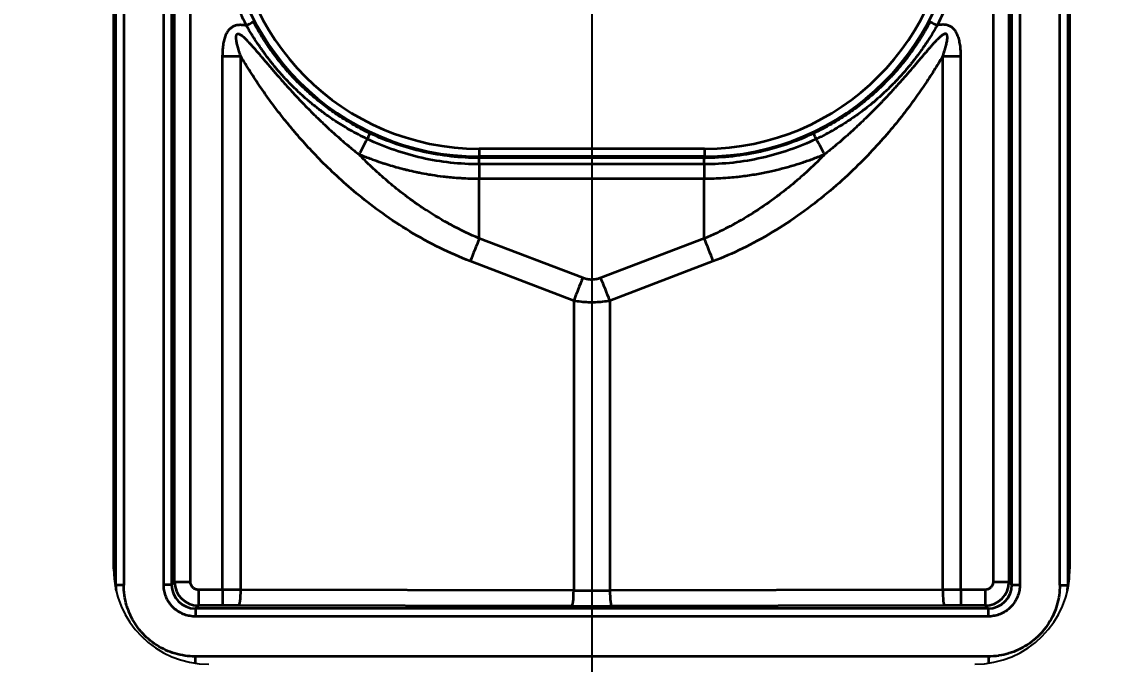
# Model space of a CAD drawing. Header units: millimetres. Extents: x 101 to 3000, y 150 to 4305.
# Drawn here: x 795.8 to 864.5, y 2707.5 to 2748 of the extents above; entities that cross this region are included whole.
import ezdxf

# ---------------------------------------------------------------- set-up
doc = ezdxf.new("R2010")
doc.units = ezdxf.units.MM
doc.header["$LTSCALE"] = 15
for name, color, linetype, lineweight in [('_Sichtbarkanten', 7, 'Continuous', 25), ('Bemaßung (ISO)', 7, 'Continuous', 25), ('Sichtbar schmal (ISO)', 7, 'Continuous', 35)]:
    doc.layers.add(name, color=color, linetype=linetype, lineweight=lineweight)
doc.styles.add('Notiztext (DIN)', font='verdana.ttf')
doc.dimstyles.new('Standard (DIN)', dxfattribs={"dimscale": 15, "dimtxt": 2.5, "dimasz": 2.5, "dimexe": 2, "dimexo": 4, "dimgap": 0.5, "dimtad": 1, "dimdec": 1, "dimrnd": 1e-08, "dimtxsty": 'Notiztext (DIN)', "dimcen": 0.09, "dimclrd": 256, "dimclre": 256, "dimclrt": 256, "dimadec": 0, "dimazin": 2, "dimtfac": 1, "dimtmove": 0, "dimatfit": 3, "dimfxl": 0, "dimtolj": 1, "dimtzin": 0, "dimlwd": -1, "dimlwe": -1, "dimarcsym": 0})

# ---------------------------------------------------------------- blocks, each defined once
blk = doc.blocks.new('*D75')
at = {"layer": 'Bemaßung (ISO)', "transparency": 16777216}
for p, q in [((831.784, 2997.805), (831.784, 2354.248)), ((771.634, 2600.505), (771.634, 2354.248)), ((734.134, 2384.248), (696.634, 2384.248)), ((771.634, 2384.248), (831.784, 2384.248)), ((869.284, 2384.248), (906.784, 2384.248))]:
    blk.add_line(p, q, dxfattribs=at)
for points in [[(734.134, 2390.498), (734.134, 2377.998), (771.634, 2384.248)], [(869.284, 2390.498), (869.284, 2377.998), (831.784, 2384.248)]]:
    blk.add_solid(points, dxfattribs=at)
at = {"layer": 'Defpoints', "color": 0, "transparency": 16777216}
for p in [(831.784, 3057.805), (771.634, 2660.505), (831.784, 2384.248)]:
    blk.add_point(p, dxfattribs=at)
at = {"layer": 'Bemaßung (ISO)', "transparency": 16777216, "insert": (772.343, 2430.784), "char_height": 37.5, "attachment_point": 1, "style": 'Notiztext (DIN)'}
blk.add_mtext('\\A1;60', dxfattribs=at)
blk = doc.blocks.new('*D78')
at = {"layer": 'Bemaßung (ISO)', "transparency": 16777216}
for p, q in [((746.792, 3510.496), (626.792, 3510.496)), ((656.792, 2748.013), (656.792, 3472.996)), ((746.792, 2710.513), (626.792, 2710.513))]:
    blk.add_line(p, q, dxfattribs=at)
for points in [[(650.542, 3472.996), (663.042, 3472.996), (656.792, 3510.496)], [(650.542, 2748.013), (663.042, 2748.013), (656.792, 2710.513)]]:
    blk.add_solid(points, dxfattribs=at)
at = {"layer": 'Defpoints', "color": 0, "transparency": 16777216}
for p in [(656.792, 3510.496), (806.792, 3510.496), (806.792, 2710.513)]:
    blk.add_point(p, dxfattribs=at)
at = {"layer": 'Bemaßung (ISO)', "transparency": 16777216, "insert": (610.08, 3070.209), "char_height": 37.5, "attachment_point": 1, "rotation": 90, "style": 'Notiztext (DIN)'}
blk.add_mtext('\\A1;800', dxfattribs=at)
blk = doc.blocks.new('*D80')
at = {"layer": 'Bemaßung (ISO)', "transparency": 16777216}
for p, q in [((804.792, 2652.513), (804.792, 2481.61)), ((858.775, 2652.513), (858.775, 2481.61)), ((767.292, 2511.61), (729.792, 2511.61)), ((804.792, 2511.61), (858.775, 2511.61)), ((896.275, 2511.61), (933.775, 2511.61))]:
    blk.add_line(p, q, dxfattribs=at)
for points in [[(767.292, 2517.86), (767.292, 2505.36), (804.792, 2511.61)], [(896.275, 2517.86), (896.275, 2505.36), (858.775, 2511.61)]]:
    blk.add_solid(points, dxfattribs=at)
at = {"layer": 'Defpoints', "color": 0, "transparency": 16777216}
for p in [(804.792, 2712.513), (858.775, 2712.513), (858.775, 2511.61)]:
    blk.add_point(p, dxfattribs=at)
at = {"layer": 'Bemaßung (ISO)', "transparency": 16777216, "insert": (802.595, 2557.391), "char_height": 37.5, "attachment_point": 1, "style": 'Notiztext (DIN)'}
blk.add_mtext('\\A1;54', dxfattribs=at)

msp = doc.modelspace()

# ---------------------------------------------------------------- linework, layer by layer
at = {"layer": '_Sichtbarkanten'}
for p, q in [((801.634, 2713.505), (801.634, 3507.505)), ((861.934, 3507.505), (861.934, 2713.505))]:
    msp.add_line(p, q, dxfattribs=at)
for centre, start, end in [((807.634, 2713.505), 180, 270), ((855.934, 2713.505), 270, 0)]:
    msp.add_arc(centre, 6, start, end, dxfattribs=at)
at = {"layer": 'Sichtbar schmal (ISO)'}
for p, q in [((801.775, 2712.495), (801.775, 3508.514)), ((802.275, 3508.514), (802.275, 2712.495)), ((804.792, 2712.513), (804.792, 3508.496)), ((805.292, 3508.496), (805.292, 2712.513)), ((858.275, 2712.513), (858.275, 3508.496)), ((858.775, 3508.496), (858.775, 2712.513)), ((861.292, 2712.495), (861.292, 3508.514)), ((861.792, 3508.514), (861.792, 2712.495)), ((805.48, 2712.701), (805.507, 3012.888)), ((806.48, 2712.696), (806.507, 3012.883)), ((857.06, 3012.883), (857.088, 2712.696)), ((858.06, 3012.888), (858.087, 2712.701)), ((808.511, 2712.196), (808.511, 2745.826)), ((809.652, 2712.195), (809.652, 2745.826)), ((853.915, 2712.195), (853.915, 2745.826)), ((855.057, 2712.196), (855.057, 2745.826)), ((838.884, 2739.996), (824.684, 2739.996)), ((824.684, 2739.996), (824.684, 2739.496)), ((838.884, 2739.996), (838.884, 2739.496)), ((824.684, 2739.496), (824.684, 2739.412)), ((838.884, 2739.496), (824.684, 2739.496)), ((838.884, 2739.412), (824.684, 2739.412)), ((838.884, 2739.496), (838.884, 2739.412)), ((838.874, 2739.013), (824.693, 2739.013)), ((824.693, 2739.013), (824.693, 2738.092)), ((838.874, 2739.013), (838.874, 2738.092)), ((838.874, 2738.092), (824.693, 2738.092)), ((824.693, 2734.339), (824.693, 2738.092)), ((838.874, 2734.339), (838.874, 2738.092)), ((831.213, 2731.847), (824.693, 2734.339)), ((838.874, 2734.339), (832.354, 2731.847)), ((830.643, 2730.411), (824.123, 2732.903)), ((839.445, 2732.903), (832.925, 2730.411)), ((830.643, 2730.411), (830.643, 2712.153)), ((832.925, 2730.411), (832.925, 2712.153)), ((801.728, 2712.448), (801.775, 2712.495)), ((802.275, 2712.495), (801.775, 2712.495)), ((805.292, 2712.513), (804.792, 2712.513)), ((805.48, 2712.701), (805.292, 2712.513)), ((858.275, 2712.513), (858.087, 2712.701)), ((858.275, 2712.513), (858.775, 2712.513)), ((861.292, 2712.495), (861.792, 2712.495)), ((861.792, 2712.495), (861.84, 2712.448)), ((808.511, 2712.196), (806.98, 2712.196)), ((806.98, 2712.196), (806.98, 2711.201)), ((808.511, 2712.196), (808.511, 2711.201)), ((830.643, 2712.153), (809.652, 2712.195)), ((853.915, 2712.195), (832.925, 2712.153)), ((856.588, 2712.196), (855.057, 2712.196)), ((855.057, 2712.196), (855.057, 2711.201)), ((856.588, 2712.196), (856.588, 2711.201)), ((806.98, 2711.201), (806.792, 2711.013)), ((808.511, 2711.201), (806.98, 2711.201)), ((830.528, 2711.158), (809.538, 2711.2)), ((854.029, 2711.2), (833.039, 2711.158)), ((856.588, 2711.201), (855.057, 2711.201)), ((856.775, 2711.013), (856.588, 2711.201)), ((856.775, 2711.013), (806.792, 2711.013)), ((806.792, 2711.013), (806.792, 2710.513)), ((856.775, 2710.513), (806.792, 2710.513)), ((856.775, 2711.013), (856.775, 2710.513)), ((856.793, 2707.996), (806.774, 2707.996)), ((806.774, 2707.996), (806.774, 2707.567)), ((856.793, 2707.996), (856.793, 2707.567))]:
    msp.add_line(p, q, dxfattribs=at)
for centre, radius, start, end in [((824.684, 2755.505), 16.009, 90, 270), ((824.684, 2755.505), 15.509, 90, 270), ((838.884, 2755.505), 16.009, 270, 90), ((838.884, 2755.505), 15.509, 270, 90)]:
    msp.add_arc(centre, radius, start, end, dxfattribs=at)
for centre, major_axis, ratio, start_param, end_param in [((810.015, 2747.759), (0.442, 0.233), 0.004634, 0.017453, 1.568358), ((853.552, 2747.759), (-0.442, 0.233), 0.004631, 4.714833, 6.265732), ((808.511, 2745.878), (-10, 0), 0.005236, 1.570796, 1.685164), ((855.057, 2745.878), (-10, 0), 0.005236, 1.45643, 1.570796), ((817.584, 2740.507), (0.214, 0.452), 0.008952, 4.930063, 6.265731), ((845.983, 2740.507), (-0.214, 0.452), 0.008952, 0.017454, 1.353122), ((818.637, 2742.518), (4.738, 8.806), 0.002481, 4.379443, 4.494548), ((844.93, 2742.518), (4.738, -8.806), 0.002481, 4.93023, 5.045334), ((824.689, 2738.912), (-0.005, 0.5), 0.011389, 4.914052, 6.265594), ((824.693, 2732.877), (1.785, 4.67), 0.108522, 1.294198, 1.606695), ((838.874, 2732.877), (-1.785, 4.67), 0.108522, 4.67649, 4.988987), ((831.213, 2730.385), (1.785, 4.67), 0.108522, 1.294198, 1.606695), ((832.354, 2730.385), (-1.785, 4.67), 0.108522, 4.67649, 4.988987), ((806.776, 2712.497), (-3.537, -3.536), 0.999752, 5.498011, 5.56521), ((806.793, 2712.514), (-1.068, -1.054), 0.999497, 5.504308, 7.074794), ((806.48, 2712.701), (-1, 0), 0.005236, 0.017454, 1.570797), ((806.98, 2712.701), (-0.971, 1.143), 0.999883, 0.866451, 2.437004), ((856.588, 2712.701), (-0.971, -1.143), 0.999883, 0.704588, 2.275142), ((856.775, 2712.514), (-1.061, 1.061), 0.999492, 2.356403, 3.926894), ((857.088, 2712.701), (1, 0), 0.005236, 4.712389, 6.265732), ((856.792, 2712.497), (-3.537, 3.536), 0.999752, 3.859546, 3.926745), ((808.511, 2712.044), (-9.998, 0), 0.015185, 4.597998, 4.712389), ((809.538, 2712.2), (-0.002, -1), 0.11413, 0.017568, 1.565823), ((830.528, 2712.158), (-0.002, -1), 0.11413, 0.017568, 1.565823), ((831.784, 2712.348), (-9.997, 0), 0.01972, 1.456394, 1.685199), ((833.039, 2712.158), (0.002, -1), 0.11413, 4.717362, 6.265617), ((855.057, 2712.044), (-9.998, 0), 0.015186, 4.712389, 4.82678), ((854.029, 2712.2), (0.002, -1), 0.11413, 4.717362, 6.265617), ((808.511, 2711.044), (-8.998, 0), 0.017452, 4.597994, 4.712388), ((831.784, 2711.349), (-10.997, 0), 0.017452, 1.4564, 1.685193), ((855.057, 2711.044), (-8.998, 0), 0.017452, 4.71239, 4.826784)]:
    msp.add_ellipse(centre, major_axis=major_axis, ratio=ratio, start_param=start_param, end_param=end_param, dxfattribs=at)
for points in [[(810.015, 2747.762), (809.736, 2748.291), (809.237, 2749.373), (808.666, 2751.074), (808.282, 2752.824), (808.089, 2754.606), (808.088, 2756.399), (808.281, 2758.181), (808.664, 2759.931), (809.235, 2761.632), (809.733, 2762.715), (810.012, 2763.244)], [(808.511, 2745.826), (808.511, 2745.901), (808.514, 2746.048), (808.525, 2746.251), (808.543, 2746.441), (808.569, 2746.619), (808.601, 2746.783), (808.64, 2746.936), (808.686, 2747.078), (808.739, 2747.208), (808.8, 2747.326), (808.867, 2747.431), (808.94, 2747.522), (809.018, 2747.599), (809.101, 2747.663), (809.19, 2747.717), (809.291, 2747.761), (809.408, 2747.794), (809.54, 2747.812), (809.687, 2747.814), (809.846, 2747.798), (809.958, 2747.776), (810.015, 2747.762)], [(853.915, 2745.826), (853.734, 2745.52), (853.356, 2744.903), (852.755, 2743.984), (852.081, 2743.024), (851.308, 2742.002), (850.411, 2740.908), (849.358, 2739.734), (848.111, 2738.482), (846.654, 2737.183), (844.997, 2735.898), (843.173, 2734.695), (841.268, 2733.662), (840.049, 2733.134), (839.445, 2732.903)], [(806.98, 2712.196), (806.947, 2712.196), (806.882, 2712.202), (806.787, 2712.231), (806.7, 2712.277), (806.624, 2712.34), (806.561, 2712.416), (806.515, 2712.503), (806.486, 2712.598), (806.48, 2712.663), (806.48, 2712.696)], [(857.088, 2712.696), (857.088, 2712.663), (857.081, 2712.598), (857.053, 2712.503), (857.006, 2712.416), (856.944, 2712.34), (856.867, 2712.277), (856.78, 2712.231), (856.686, 2712.202), (856.621, 2712.196), (856.588, 2712.196)]]:
    msp.add_open_spline(points, degree=3, dxfattribs=at)
for points, knots in [([(853.555, 2763.244), (853.835, 2762.715), (854.333, 2761.632), (854.903, 2759.931), (855.287, 2758.181), (855.479, 2756.399), (855.479, 2754.606), (855.285, 2752.824), (854.901, 2751.074), (854.33, 2749.373), (853.832, 2748.291), (853.552, 2747.762)], [0, 0, 0, 0, 0.1111111, 0.2222222, 0.3333333, 0.4444444, 0.5555556, 0.6666667, 0.7777778, 0.8888889, 1, 1, 1, 1]), ([(817.635, 2740.603), (817.249, 2740.786), (816.89, 2740.976), (816.556, 2741.165), (816.529, 2741.18), (816.502, 2741.195), (816.476, 2741.211), (816.172, 2741.385), (815.891, 2741.559), (815.626, 2741.733), (815.58, 2741.763), (815.535, 2741.793), (815.49, 2741.823), (815.254, 2741.981), (815.031, 2742.138), (814.822, 2742.294), (814.763, 2742.338), (814.705, 2742.381), (814.647, 2742.425), (814.463, 2742.565), (814.289, 2742.704), (814.123, 2742.84), (814.056, 2742.896), (813.99, 2742.951), (813.925, 2743.007), (813.782, 2743.128), (813.645, 2743.248), (813.515, 2743.366), (813.443, 2743.432), (813.372, 2743.498), (813.303, 2743.563), (813.192, 2743.666), (813.086, 2743.769), (812.984, 2743.869), (812.909, 2743.944), (812.836, 2744.017), (812.765, 2744.09), (812.68, 2744.177), (812.598, 2744.263), (812.519, 2744.347), (812.443, 2744.428), (812.369, 2744.508), (812.298, 2744.587), (812.234, 2744.659), (812.171, 2744.729), (812.11, 2744.799), (812.035, 2744.885), (811.962, 2744.97), (811.892, 2745.054), (811.844, 2745.111), (811.797, 2745.168), (811.751, 2745.224), (811.676, 2745.315), (811.605, 2745.404), (811.537, 2745.491), (811.501, 2745.535), (811.467, 2745.58), (811.433, 2745.624), (811.36, 2745.718), (811.291, 2745.809), (811.225, 2745.898), (811.2, 2745.932), (811.176, 2745.966), (811.151, 2745.999), (811.081, 2746.094), (811.015, 2746.187), (810.951, 2746.278), (810.935, 2746.302), (810.918, 2746.325), (810.902, 2746.348), (810.835, 2746.445), (810.771, 2746.539), (810.711, 2746.63), (810.701, 2746.645), (810.691, 2746.659), (810.681, 2746.674), (810.617, 2746.771), (810.556, 2746.864), (810.499, 2746.954), (810.495, 2746.96), (810.491, 2746.966), (810.487, 2746.973), (810.426, 2747.069), (810.368, 2747.162), (810.314, 2747.251), (810.257, 2747.344), (810.204, 2747.433), (810.154, 2747.518), (810.105, 2747.604), (810.058, 2747.685), (810.015, 2747.762)], [0, 0, 0, 0, 0.057856, 0.057856, 0.057856, 0.0625, 0.0625, 0.0625, 0.1157192, 0.1157192, 0.1157192, 0.125, 0.125, 0.125, 0.1737313, 0.1737313, 0.1737313, 0.1875, 0.1875, 0.1875, 0.2318592, 0.2318592, 0.2318592, 0.25, 0.25, 0.25, 0.2900943, 0.2900943, 0.2900943, 0.3125, 0.3125, 0.3125, 0.3484216, 0.3484216, 0.3484216, 0.375, 0.375, 0.375, 0.4068351, 0.4068351, 0.4068351, 0.4375, 0.4375, 0.4375, 0.4653206, 0.4653206, 0.4653206, 0.5, 0.5, 0.5, 0.5238699, 0.5238699, 0.5238699, 0.5625, 0.5625, 0.5625, 0.5824741, 0.5824741, 0.5824741, 0.625, 0.625, 0.625, 0.6410912, 0.6410912, 0.6410912, 0.6875, 0.6875, 0.6875, 0.6996435, 0.6996435, 0.6996435, 0.75, 0.75, 0.75, 0.758167, 0.758167, 0.758167, 0.8125, 0.8125, 0.8125, 0.816255, 0.816255, 0.816255, 0.875, 0.875, 0.875, 0.9372516, 0.9372516, 0.9372516, 0.9999999, 0.9999999, 0.9999999, 0.9999999]), ([(817.798, 2740.959), (817.393, 2741.151), (817.017, 2741.35), (816.67, 2741.549), (816.324, 2741.748), (816.006, 2741.947), (815.712, 2742.145), (815.418, 2742.342), (815.147, 2742.539), (814.895, 2742.732), (814.643, 2742.925), (814.411, 2743.115), (814.195, 2743.3), (813.979, 2743.486), (813.78, 2743.668), (813.594, 2743.845), (813.408, 2744.022), (813.236, 2744.194), (813.075, 2744.361), (812.915, 2744.529), (812.766, 2744.691), (812.627, 2744.849), (812.488, 2745.007), (812.358, 2745.16), (812.237, 2745.308), (812.116, 2745.456), (812.003, 2745.599), (811.898, 2745.737), (811.792, 2745.876), (811.694, 2746.01), (811.601, 2746.139), (811.509, 2746.268), (811.422, 2746.393), (811.341, 2746.514), (811.26, 2746.634), (811.185, 2746.75), (811.114, 2746.862), (811.043, 2746.974), (810.976, 2747.081), (810.914, 2747.184), (810.852, 2747.287), (810.794, 2747.385), (810.74, 2747.479), (810.686, 2747.573), (810.636, 2747.663), (810.589, 2747.748), (810.542, 2747.834), (810.498, 2747.915), (810.457, 2747.992)], [0, 0, 0, 0, 0.0625, 0.0625, 0.0625, 0.125, 0.125, 0.125, 0.1875, 0.1875, 0.1875, 0.25, 0.25, 0.25, 0.3125, 0.3125, 0.3125, 0.375, 0.375, 0.375, 0.4375, 0.4375, 0.4375, 0.5, 0.5, 0.5, 0.5625, 0.5625, 0.5625, 0.625, 0.625, 0.625, 0.6875, 0.6875, 0.6875, 0.75, 0.75, 0.75, 0.8125, 0.8125, 0.8125, 0.875, 0.875, 0.875, 0.9375, 0.9375, 0.9375, 0.9999999, 0.9999999, 0.9999999, 0.9999999]), ([(853.11, 2747.992), (853.07, 2747.916), (853.026, 2747.835), (852.979, 2747.75), (852.932, 2747.664), (852.882, 2747.574), (852.827, 2747.48), (852.773, 2747.385), (852.715, 2747.286), (852.652, 2747.182), (852.59, 2747.078), (852.523, 2746.97), (852.451, 2746.858), (852.38, 2746.745), (852.303, 2746.628), (852.222, 2746.507), (852.14, 2746.386), (852.053, 2746.26), (851.96, 2746.13), (851.867, 2746), (851.767, 2745.865), (851.661, 2745.726), (851.555, 2745.587), (851.441, 2745.443), (851.319, 2745.294), (851.198, 2745.146), (851.068, 2744.993), (850.928, 2744.835), (850.788, 2744.677), (850.639, 2744.514), (850.478, 2744.347), (850.317, 2744.179), (850.145, 2744.007), (849.958, 2743.83), (849.772, 2743.653), (849.573, 2743.472), (849.357, 2743.287), (849.141, 2743.102), (848.909, 2742.913), (848.658, 2742.721), (848.407, 2742.528), (848.136, 2742.333), (847.843, 2742.137), (847.55, 2741.94), (847.234, 2741.742), (846.889, 2741.544), (846.545, 2741.347), (846.171, 2741.15), (845.769, 2740.959)], [0.0000001, 0.0000001, 0.0000001, 0.0000001, 0.0625, 0.0625, 0.0625, 0.125, 0.125, 0.125, 0.1875, 0.1875, 0.1875, 0.25, 0.25, 0.25, 0.3125, 0.3125, 0.3125, 0.375, 0.375, 0.375, 0.4375, 0.4375, 0.4375, 0.5, 0.5, 0.5, 0.5625, 0.5625, 0.5625, 0.625, 0.625, 0.625, 0.6875, 0.6875, 0.6875, 0.75, 0.75, 0.75, 0.8125, 0.8125, 0.8125, 0.875, 0.875, 0.875, 0.9375, 0.9375, 0.9375, 1, 1, 1, 1]), ([(853.552, 2747.762), (853.51, 2747.686), (853.464, 2747.606), (853.414, 2747.521), (853.412, 2747.517), (853.41, 2747.513), (853.407, 2747.509), (853.36, 2747.427), (853.308, 2747.341), (853.253, 2747.251), (853.247, 2747.241), (853.241, 2747.231), (853.235, 2747.221), (853.183, 2747.135), (853.127, 2747.046), (853.067, 2746.952), (853.056, 2746.934), (853.044, 2746.916), (853.032, 2746.898), (852.976, 2746.81), (852.917, 2746.72), (852.854, 2746.626), (852.836, 2746.598), (852.817, 2746.57), (852.798, 2746.543), (852.739, 2746.455), (852.677, 2746.364), (852.611, 2746.271), (852.585, 2746.233), (852.558, 2746.195), (852.53, 2746.156), (852.468, 2746.069), (852.403, 2745.98), (852.335, 2745.889), (852.299, 2745.839), (852.261, 2745.789), (852.222, 2745.739), (852.158, 2745.654), (852.091, 2745.567), (852.022, 2745.479), (851.972, 2745.416), (851.922, 2745.353), (851.87, 2745.289), (851.804, 2745.207), (851.735, 2745.125), (851.664, 2745.04), (851.599, 2744.963), (851.532, 2744.885), (851.463, 2744.805), (851.396, 2744.729), (851.327, 2744.651), (851.256, 2744.572), (851.172, 2744.479), (851.084, 2744.384), (850.993, 2744.288), (850.926, 2744.218), (850.858, 2744.147), (850.788, 2744.075), (850.679, 2743.964), (850.565, 2743.85), (850.446, 2743.735), (850.382, 2743.673), (850.316, 2743.611), (850.249, 2743.548), (850.11, 2743.417), (849.963, 2743.284), (849.808, 2743.149), (849.749, 2743.097), (849.688, 2743.045), (849.627, 2742.993), (849.448, 2742.842), (849.26, 2742.688), (849.059, 2742.531), (849.008, 2742.492), (848.957, 2742.453), (848.905, 2742.413), (848.678, 2742.241), (848.436, 2742.066), (848.177, 2741.89), (848.14, 2741.865), (848.103, 2741.84), (848.065, 2741.815), (847.78, 2741.624), (847.474, 2741.432), (847.143, 2741.24), (847.123, 2741.229), (847.104, 2741.218), (847.084, 2741.206), (846.73, 2741.003), (846.346, 2740.8), (845.933, 2740.603)], [0, 0, 0, 0, 0.0625, 0.0625, 0.0625, 0.0654165, 0.0654165, 0.0654165, 0.125, 0.125, 0.125, 0.1314929, 0.1314929, 0.1314929, 0.1875, 0.1875, 0.1875, 0.1982752, 0.1982752, 0.1982752, 0.25, 0.25, 0.25, 0.2650897, 0.2650897, 0.2650897, 0.3125, 0.3125, 0.3125, 0.3317574, 0.3317574, 0.3317574, 0.375, 0.375, 0.375, 0.3984009, 0.3984009, 0.3984009, 0.4375, 0.4375, 0.4375, 0.4650881, 0.4650881, 0.4650881, 0.5, 0.5, 0.5, 0.5318572, 0.5318572, 0.5318572, 0.5625, 0.5625, 0.5625, 0.5987144, 0.5987144, 0.5987144, 0.625, 0.625, 0.625, 0.6656738, 0.6656738, 0.6656738, 0.6875, 0.6875, 0.6875, 0.7327477, 0.7327477, 0.7327477, 0.75, 0.75, 0.75, 0.7999678, 0.7999678, 0.7999678, 0.8125, 0.8125, 0.8125, 0.8671806, 0.8671806, 0.8671806, 0.875, 0.875, 0.875, 0.9340318, 0.9340318, 0.9340318, 0.9375, 0.9375, 0.9375, 0.9999996, 0.9999996, 0.9999996, 0.9999996]), ([(855.057, 2745.826), (855.057, 2745.903), (855.055, 2745.978), (855.053, 2746.05), (855.05, 2746.122), (855.046, 2746.191), (855.041, 2746.258), (855.036, 2746.324), (855.029, 2746.388), (855.022, 2746.45), (855.014, 2746.512), (855.005, 2746.572), (854.995, 2746.63), (854.985, 2746.688), (854.974, 2746.743), (854.962, 2746.797), (854.95, 2746.85), (854.936, 2746.901), (854.922, 2746.951), (854.907, 2747), (854.891, 2747.047), (854.874, 2747.093), (854.857, 2747.138), (854.839, 2747.182), (854.819, 2747.223), (854.799, 2747.265), (854.778, 2747.304), (854.756, 2747.341), (854.734, 2747.379), (854.711, 2747.414), (854.687, 2747.446), (854.662, 2747.479), (854.637, 2747.509), (854.611, 2747.536), (854.585, 2747.564), (854.559, 2747.589), (854.531, 2747.612), (854.504, 2747.635), (854.476, 2747.655), (854.447, 2747.674), (854.418, 2747.693), (854.388, 2747.71), (854.355, 2747.725), (854.323, 2747.741), (854.289, 2747.754), (854.251, 2747.766), (854.214, 2747.778), (854.175, 2747.788), (854.133, 2747.796), (854.091, 2747.803), (854.047, 2747.808), (854.002, 2747.811), (853.956, 2747.813), (853.909, 2747.813), (853.86, 2747.81), (853.812, 2747.807), (853.762, 2747.802), (853.71, 2747.793), (853.659, 2747.785), (853.606, 2747.775), (853.552, 2747.762)], [0, 0, 0, 0, 0.05, 0.05, 0.05, 0.1, 0.1, 0.1, 0.15, 0.15, 0.15, 0.2, 0.2, 0.2, 0.25, 0.25, 0.25, 0.3, 0.3, 0.3, 0.35, 0.35, 0.35, 0.4, 0.4, 0.4, 0.45, 0.45, 0.45, 0.5, 0.5, 0.5, 0.55, 0.55, 0.55, 0.6, 0.6, 0.6, 0.65, 0.65, 0.65, 0.7, 0.7, 0.7, 0.75, 0.75, 0.75, 0.8, 0.8, 0.8, 0.85, 0.85, 0.85, 0.9, 0.9, 0.9, 0.95, 0.95, 0.95, 1, 1, 1, 1]), ([(809.652, 2745.826), (809.629, 2745.891), (809.608, 2745.954), (809.588, 2746.014), (809.568, 2746.073), (809.55, 2746.131), (809.533, 2746.186), (809.516, 2746.241), (809.5, 2746.294), (809.486, 2746.345), (809.485, 2746.348), (809.484, 2746.352), (809.483, 2746.355), (809.47, 2746.402), (809.457, 2746.447), (809.446, 2746.491), (809.435, 2746.537), (809.424, 2746.582), (809.415, 2746.624), (809.406, 2746.666), (809.398, 2746.706), (809.391, 2746.744), (809.384, 2746.782), (809.378, 2746.818), (809.374, 2746.852), (809.369, 2746.886), (809.366, 2746.918), (809.364, 2746.948), (809.363, 2746.978), (809.362, 2747.005), (809.363, 2747.031), (809.363, 2747.056), (809.365, 2747.079), (809.368, 2747.099), (809.371, 2747.119), (809.376, 2747.137), (809.381, 2747.153), (809.387, 2747.168), (809.393, 2747.181), (809.401, 2747.193), (809.408, 2747.204), (809.417, 2747.213), (809.427, 2747.219), (809.437, 2747.226), (809.449, 2747.231), (809.462, 2747.234), (809.475, 2747.236), (809.49, 2747.236), (809.507, 2747.234), (809.525, 2747.231), (809.544, 2747.225), (809.565, 2747.216), (809.587, 2747.207), (809.611, 2747.195), (809.637, 2747.179), (809.663, 2747.163), (809.691, 2747.143), (809.721, 2747.12), (809.751, 2747.097), (809.783, 2747.071), (809.816, 2747.041), (809.85, 2747.012), (809.885, 2746.98), (809.922, 2746.945), (809.958, 2746.909), (809.996, 2746.872), (810.035, 2746.832), (810.068, 2746.799), (810.101, 2746.764), (810.135, 2746.728), (810.142, 2746.72), (810.15, 2746.712), (810.158, 2746.703), (810.2, 2746.658), (810.244, 2746.61), (810.29, 2746.559), (810.336, 2746.508), (810.384, 2746.455), (810.434, 2746.398), (810.484, 2746.342), (810.536, 2746.282), (810.591, 2746.219), (810.645, 2746.156), (810.702, 2746.09), (810.762, 2746.02), (810.822, 2745.95), (810.884, 2745.877), (810.95, 2745.8), (810.958, 2745.791), (810.966, 2745.782), (810.973, 2745.773), (811.032, 2745.704), (811.093, 2745.633), (811.157, 2745.558), (811.229, 2745.473), (811.304, 2745.384), (811.384, 2745.291), (811.464, 2745.198), (811.548, 2745.1), (811.636, 2744.997), (811.685, 2744.94), (811.736, 2744.882), (811.788, 2744.821), (811.829, 2744.774), (811.871, 2744.725), (811.915, 2744.675), (812.013, 2744.562), (812.116, 2744.445), (812.224, 2744.322), (812.332, 2744.2), (812.446, 2744.072), (812.565, 2743.94), (812.578, 2743.926), (812.591, 2743.911), (812.604, 2743.896), (812.712, 2743.778), (812.823, 2743.655), (812.94, 2743.528), (813.072, 2743.385), (813.21, 2743.237), (813.356, 2743.083), (813.384, 2743.054), (813.412, 2743.025), (813.44, 2742.995), (813.561, 2742.868), (813.688, 2742.737), (813.821, 2742.601), (813.982, 2742.436), (814.153, 2742.265), (814.335, 2742.086), (814.337, 2742.084), (814.34, 2742.081), (814.343, 2742.078), (814.527, 2741.897), (814.724, 2741.707), (814.933, 2741.511), (815.062, 2741.389), (815.197, 2741.264), (815.337, 2741.137), (815.423, 2741.058), (815.512, 2740.978), (815.603, 2740.897), (815.84, 2740.685), (816.093, 2740.465), (816.346, 2740.252), (816.392, 2740.213), (816.438, 2740.175), (816.485, 2740.136), (816.691, 2739.964), (816.899, 2739.795), (817.109, 2739.629)], [0, 0, 0, 0, 0.02439, 0.02439, 0.02439, 0.04878, 0.04878, 0.04878, 0.073171, 0.073171, 0.073171, 0.074818, 0.074818, 0.074818, 0.097561, 0.097561, 0.097561, 0.121951, 0.121951, 0.121951, 0.146341, 0.146341, 0.146341, 0.170732, 0.170732, 0.170732, 0.195122, 0.195122, 0.195122, 0.219512, 0.219512, 0.219512, 0.243902, 0.243902, 0.243902, 0.268293, 0.268293, 0.268293, 0.292683, 0.292683, 0.292683, 0.317073, 0.317073, 0.317073, 0.341463, 0.341463, 0.341463, 0.365854, 0.365854, 0.365854, 0.390244, 0.390244, 0.390244, 0.414634, 0.414634, 0.414634, 0.439024, 0.439024, 0.439024, 0.463415, 0.463415, 0.463415, 0.487805, 0.487805, 0.487805, 0.512195, 0.512195, 0.512195, 0.532127, 0.532127, 0.532127, 0.536585, 0.536585, 0.536585, 0.560976, 0.560976, 0.560976, 0.585366, 0.585366, 0.585366, 0.609756, 0.609756, 0.609756, 0.634146, 0.634146, 0.634146, 0.658537, 0.658537, 0.658537, 0.661392, 0.661392, 0.661392, 0.682927, 0.682927, 0.682927, 0.707317, 0.707317, 0.707317, 0.731707, 0.731707, 0.731707, 0.745291, 0.745291, 0.745291, 0.756098, 0.756098, 0.756098, 0.780488, 0.780488, 0.780488, 0.804878, 0.804878, 0.804878, 0.807561, 0.807561, 0.807561, 0.829268, 0.829268, 0.829268, 0.853659, 0.853659, 0.853659, 0.858249, 0.858249, 0.858249, 0.878049, 0.878049, 0.878049, 0.90208, 0.90208, 0.90208, 0.902439, 0.902439, 0.902439, 0.926829, 0.926829, 0.926829, 0.941896, 0.941896, 0.941896, 0.95122, 0.95122, 0.95122, 0.97561, 0.97561, 0.97561, 0.98007, 0.98007, 0.98007, 1, 1, 1, 1]), ([(853.915, 2745.826), (853.94, 2745.894), (853.962, 2745.96), (853.983, 2746.023), (854.003, 2746.085), (854.022, 2746.145), (854.04, 2746.202), (854.057, 2746.259), (854.073, 2746.314), (854.088, 2746.366), (854.102, 2746.419), (854.116, 2746.469), (854.127, 2746.516), (854.139, 2746.564), (854.15, 2746.609), (854.159, 2746.652), (854.168, 2746.695), (854.176, 2746.736), (854.182, 2746.775), (854.188, 2746.813), (854.194, 2746.85), (854.197, 2746.884), (854.201, 2746.918), (854.204, 2746.949), (854.205, 2746.979), (854.206, 2747.008), (854.205, 2747.035), (854.203, 2747.06), (854.202, 2747.084), (854.199, 2747.106), (854.194, 2747.125), (854.19, 2747.144), (854.184, 2747.16), (854.178, 2747.174), (854.171, 2747.188), (854.163, 2747.199), (854.154, 2747.208), (854.145, 2747.217), (854.135, 2747.224), (854.123, 2747.229), (854.111, 2747.233), (854.097, 2747.236), (854.082, 2747.236), (854.066, 2747.235), (854.048, 2747.232), (854.028, 2747.226), (854.008, 2747.22), (853.987, 2747.21), (853.963, 2747.197), (853.96, 2747.196), (853.957, 2747.194), (853.953, 2747.192), (853.932, 2747.18), (853.91, 2747.166), (853.886, 2747.149), (853.883, 2747.147), (853.879, 2747.144), (853.875, 2747.141), (853.851, 2747.124), (853.826, 2747.104), (853.799, 2747.082), (853.795, 2747.079), (853.79, 2747.075), (853.785, 2747.071), (853.759, 2747.048), (853.731, 2747.024), (853.702, 2746.997), (853.696, 2746.992), (853.691, 2746.987), (853.685, 2746.982), (853.656, 2746.955), (853.626, 2746.926), (853.595, 2746.895), (853.588, 2746.888), (853.582, 2746.882), (853.576, 2746.876), (853.544, 2746.844), (853.512, 2746.811), (853.479, 2746.776), (853.472, 2746.769), (853.464, 2746.762), (853.457, 2746.754), (853.424, 2746.719), (853.39, 2746.682), (853.354, 2746.644), (853.346, 2746.635), (853.338, 2746.626), (853.33, 2746.617), (853.295, 2746.579), (853.258, 2746.538), (853.22, 2746.496), (853.211, 2746.486), (853.202, 2746.476), (853.193, 2746.465), (853.155, 2746.423), (853.116, 2746.378), (853.075, 2746.332), (853.065, 2746.32), (853.055, 2746.308), (853.044, 2746.297), (853.003, 2746.25), (852.961, 2746.201), (852.917, 2746.15), (852.906, 2746.137), (852.894, 2746.123), (852.882, 2746.109), (852.838, 2746.058), (852.792, 2746.005), (852.745, 2745.949), (852.731, 2745.934), (852.718, 2745.918), (852.705, 2745.903), (852.657, 2745.847), (852.607, 2745.789), (852.556, 2745.728), (852.541, 2745.711), (852.526, 2745.693), (852.511, 2745.675), (852.459, 2745.614), (852.405, 2745.551), (852.349, 2745.485), (852.332, 2745.466), (852.315, 2745.445), (852.298, 2745.425), (852.241, 2745.359), (852.183, 2745.29), (852.122, 2745.219), (852.103, 2745.197), (852.083, 2745.174), (852.064, 2745.151), (852.002, 2745.079), (851.938, 2745.005), (851.872, 2744.929), (851.85, 2744.903), (851.828, 2744.877), (851.806, 2744.851), (851.739, 2744.774), (851.669, 2744.694), (851.597, 2744.611), (851.572, 2744.582), (851.547, 2744.553), (851.521, 2744.524), (851.448, 2744.44), (851.372, 2744.354), (851.293, 2744.265), (851.264, 2744.233), (851.235, 2744.2), (851.206, 2744.167), (851.126, 2744.077), (851.043, 2743.985), (850.957, 2743.889), (850.924, 2743.853), (850.891, 2743.817), (850.858, 2743.78), (850.77, 2743.684), (850.68, 2743.585), (850.585, 2743.483), (850.548, 2743.443), (850.511, 2743.402), (850.472, 2743.361), (850.376, 2743.258), (850.277, 2743.152), (850.174, 2743.044), (850.132, 2742.999), (850.089, 2742.954), (850.045, 2742.909), (849.94, 2742.799), (849.831, 2742.687), (849.717, 2742.571), (849.669, 2742.522), (849.62, 2742.472), (849.57, 2742.422), (849.454, 2742.305), (849.334, 2742.186), (849.21, 2742.063), (849.154, 2742.009), (849.098, 2741.954), (849.041, 2741.899), (848.914, 2741.775), (848.781, 2741.649), (848.644, 2741.52), (848.58, 2741.46), (848.516, 2741.399), (848.45, 2741.338), (848.309, 2741.207), (848.162, 2741.074), (848.009, 2740.936), (847.935, 2740.87), (847.86, 2740.803), (847.783, 2740.736), (847.625, 2740.596), (847.46, 2740.454), (847.286, 2740.307), (847.2, 2740.234), (847.111, 2740.16), (847.021, 2740.085), (846.841, 2739.936), (846.654, 2739.784), (846.458, 2739.629)], [0, 0, 0, 0, 0.02439, 0.02439, 0.02439, 0.04878, 0.04878, 0.04878, 0.073171, 0.073171, 0.073171, 0.097561, 0.097561, 0.097561, 0.121951, 0.121951, 0.121951, 0.146341, 0.146341, 0.146341, 0.170732, 0.170732, 0.170732, 0.195122, 0.195122, 0.195122, 0.219512, 0.219512, 0.219512, 0.243902, 0.243902, 0.243902, 0.268293, 0.268293, 0.268293, 0.292683, 0.292683, 0.292683, 0.317073, 0.317073, 0.317073, 0.341463, 0.341463, 0.341463, 0.365854, 0.365854, 0.365854, 0.390244, 0.390244, 0.390244, 0.393518, 0.393518, 0.393518, 0.414634, 0.414634, 0.414634, 0.418112, 0.418112, 0.418112, 0.439024, 0.439024, 0.439024, 0.442703, 0.442703, 0.442703, 0.463415, 0.463415, 0.463415, 0.467296, 0.467296, 0.467296, 0.487805, 0.487805, 0.487805, 0.491893, 0.491893, 0.491893, 0.512195, 0.512195, 0.512195, 0.516493, 0.516493, 0.516493, 0.536585, 0.536585, 0.536585, 0.541088, 0.541088, 0.541088, 0.560976, 0.560976, 0.560976, 0.565682, 0.565682, 0.565682, 0.585366, 0.585366, 0.585366, 0.590276, 0.590276, 0.590276, 0.609756, 0.609756, 0.609756, 0.61487, 0.61487, 0.61487, 0.634146, 0.634146, 0.634146, 0.639465, 0.639465, 0.639465, 0.658537, 0.658537, 0.658537, 0.66406, 0.66406, 0.66406, 0.682927, 0.682927, 0.682927, 0.688655, 0.688655, 0.688655, 0.707317, 0.707317, 0.707317, 0.713249, 0.713249, 0.713249, 0.731707, 0.731707, 0.731707, 0.737844, 0.737844, 0.737844, 0.756098, 0.756098, 0.756098, 0.762438, 0.762438, 0.762438, 0.780488, 0.780488, 0.780488, 0.787032, 0.787032, 0.787032, 0.804878, 0.804878, 0.804878, 0.811627, 0.811627, 0.811627, 0.829268, 0.829268, 0.829268, 0.836222, 0.836222, 0.836222, 0.853659, 0.853659, 0.853659, 0.860817, 0.860817, 0.860817, 0.878049, 0.878049, 0.878049, 0.885411, 0.885411, 0.885411, 0.902439, 0.902439, 0.902439, 0.910011, 0.910011, 0.910011, 0.926829, 0.926829, 0.926829, 0.934609, 0.934609, 0.934609, 0.95122, 0.95122, 0.95122, 0.959197, 0.959197, 0.959197, 0.97561, 0.97561, 0.97561, 0.983776, 0.983776, 0.983776, 1, 1, 1, 1]), ([(824.123, 2732.903), (823.481, 2733.149), (822.214, 2733.702), (820.288, 2734.76), (818.566, 2735.907), (817.089, 2737.045), (815.822, 2738.148), (814.726, 2739.206), (813.776, 2740.21), (812.946, 2741.16), (812.208, 2742.071), (811.525, 2742.973), (810.873, 2743.895), (810.245, 2744.849), (809.847, 2745.498), (809.652, 2745.826)], [0, 0, 0, 0, 0.0769231, 0.1538462, 0.2307692, 0.3076923, 0.3846154, 0.4615385, 0.5384615, 0.6153846, 0.6923077, 0.7692308, 0.8461538, 0.9230769, 0.9999999, 0.9999999, 0.9999999, 0.9999999]), ([(824.684, 2739.412), (824.092, 2739.412), (823.501, 2739.445), (822.911, 2739.51), (822.321, 2739.576), (821.734, 2739.674), (821.154, 2739.804), (820.575, 2739.934), (820.003, 2740.096), (819.443, 2740.289), (818.883, 2740.482), (818.333, 2740.706), (817.798, 2740.959)], [0, 0, 0, 0, 0.25, 0.25, 0.25, 0.5, 0.5, 0.5, 0.75, 0.75, 0.75, 1, 1, 1, 1]), ([(845.769, 2740.959), (845.234, 2740.706), (844.685, 2740.482), (844.125, 2740.289), (843.565, 2740.097), (842.993, 2739.934), (842.414, 2739.804), (841.834, 2739.674), (841.247, 2739.576), (840.657, 2739.51), (840.067, 2739.445), (839.475, 2739.412), (838.884, 2739.412)], [0, 0, 0, 0, 0.25, 0.25, 0.25, 0.5, 0.5, 0.5, 0.75, 0.75, 0.75, 1, 1, 1, 1]), ([(824.693, 2739.013), (824.087, 2739.012), (823.48, 2739.045), (822.875, 2739.113), (822.27, 2739.18), (821.667, 2739.281), (821.073, 2739.414), (821.07, 2739.415), (821.066, 2739.416), (821.063, 2739.417), (820.472, 2739.55), (819.89, 2739.716), (819.319, 2739.914), (819.315, 2739.915), (819.311, 2739.917), (819.306, 2739.918), (818.737, 2740.116), (818.178, 2740.344), (817.635, 2740.603)], [0, 0, 0, 0, 0.25, 0.25, 0.25, 0.5, 0.5, 0.5, 0.501481, 0.501481, 0.501481, 0.75, 0.75, 0.75, 0.751836, 0.751836, 0.751836, 1, 1, 1, 1]), ([(845.933, 2740.603), (845.388, 2740.344), (844.828, 2740.115), (844.257, 2739.917), (843.682, 2739.717), (843.095, 2739.55), (842.499, 2739.415), (841.903, 2739.281), (841.3, 2739.18), (840.693, 2739.113), (840.088, 2739.045), (839.481, 2739.012), (838.874, 2739.013)], [0, 0, 0, 0, 0.248767, 0.248767, 0.248767, 0.499446, 0.499446, 0.499446, 0.749957, 0.749957, 0.749957, 1, 1, 1, 1]), ([(824.693, 2738.092), (824.301, 2738.092), (823.93, 2738.104), (823.582, 2738.124), (823.55, 2738.126), (823.517, 2738.128), (823.485, 2738.13), (823.17, 2738.15), (822.874, 2738.176), (822.595, 2738.207), (822.541, 2738.213), (822.488, 2738.219), (822.436, 2738.225), (822.183, 2738.255), (821.943, 2738.289), (821.714, 2738.325), (821.647, 2738.335), (821.581, 2738.346), (821.516, 2738.357), (821.307, 2738.391), (821.108, 2738.428), (820.915, 2738.467), (820.84, 2738.482), (820.766, 2738.497), (820.693, 2738.513), (820.514, 2738.55), (820.34, 2738.59), (820.17, 2738.631), (820.092, 2738.649), (820.015, 2738.669), (819.938, 2738.688), (819.776, 2738.729), (819.617, 2738.771), (819.459, 2738.816), (819.379, 2738.838), (819.299, 2738.861), (819.22, 2738.884), (819.059, 2738.931), (818.899, 2738.98), (818.739, 2739.031), (818.663, 2739.056), (818.587, 2739.081), (818.511, 2739.106), (818.329, 2739.166), (818.148, 2739.23), (817.967, 2739.295), (817.913, 2739.315), (817.86, 2739.335), (817.806, 2739.355), (817.573, 2739.442), (817.34, 2739.533), (817.109, 2739.629)], [0, 0, 0, 0, 0.1015833, 0.1015833, 0.1015833, 0.1111111, 0.1111111, 0.1111111, 0.2043934, 0.2043934, 0.2043934, 0.2222222, 0.2222222, 0.2222222, 0.3082729, 0.3082729, 0.3082729, 0.3333333, 0.3333333, 0.3333333, 0.4134472, 0.4134472, 0.4134472, 0.4444444, 0.4444444, 0.4444444, 0.5205641, 0.5205641, 0.5205641, 0.5555556, 0.5555556, 0.5555556, 0.6293851, 0.6293851, 0.6293851, 0.6666667, 0.6666667, 0.6666667, 0.7419637, 0.7419637, 0.7419637, 0.7777778, 0.7777778, 0.7777778, 0.8634389, 0.8634389, 0.8634389, 0.8888889, 0.8888889, 0.8888889, 0.9999964, 0.9999964, 0.9999964, 0.9999964]), ([(824.693, 2734.339), (824.098, 2734.587), (823.508, 2734.868), (822.917, 2735.187), (822.853, 2735.221), (822.789, 2735.256), (822.726, 2735.291), (822.198, 2735.583), (821.672, 2735.903), (821.172, 2736.235), (821.05, 2736.315), (820.931, 2736.397), (820.812, 2736.478), (820.385, 2736.774), (819.979, 2737.076), (819.598, 2737.377), (819.438, 2737.503), (819.283, 2737.629), (819.131, 2737.755), (818.822, 2738.012), (818.529, 2738.268), (818.251, 2738.521), (818.071, 2738.685), (817.898, 2738.847), (817.731, 2739.008), (817.513, 2739.218), (817.306, 2739.426), (817.109, 2739.629)], [0, 0, 0, 0, 0.2, 0.2, 0.2, 0.2215193, 0.2215193, 0.2215193, 0.4, 0.4, 0.4, 0.4433487, 0.4433487, 0.4433487, 0.6, 0.6, 0.6, 0.6656176, 0.6656176, 0.6656176, 0.8, 0.8, 0.8, 0.8867383, 0.8867383, 0.8867383, 0.9999968, 0.9999968, 0.9999968, 0.9999968]), ([(846.458, 2739.629), (846.228, 2739.533), (845.996, 2739.442), (845.763, 2739.355), (845.533, 2739.269), (845.302, 2739.188), (845.071, 2739.111), (845.067, 2739.109), (845.063, 2739.108), (845.06, 2739.107), (844.833, 2739.031), (844.606, 2738.96), (844.379, 2738.893), (844.37, 2738.891), (844.361, 2738.888), (844.352, 2738.885), (844.125, 2738.819), (843.898, 2738.756), (843.665, 2738.697), (843.655, 2738.694), (843.645, 2738.692), (843.635, 2738.689), (843.397, 2738.629), (843.154, 2738.572), (842.9, 2738.518), (842.893, 2738.517), (842.886, 2738.515), (842.88, 2738.514), (842.618, 2738.458), (842.346, 2738.406), (842.056, 2738.357), (841.767, 2738.309), (841.462, 2738.264), (841.135, 2738.226), (841.125, 2738.224), (841.115, 2738.223), (841.106, 2738.222), (840.787, 2738.185), (840.449, 2738.153), (840.084, 2738.13), (840.072, 2738.129), (840.06, 2738.129), (840.048, 2738.128), (839.682, 2738.105), (839.29, 2738.092), (838.874, 2738.092)], [0.0000016, 0.0000016, 0.0000016, 0.0000016, 0.1111111, 0.1111111, 0.1111111, 0.2204494, 0.2204494, 0.2204494, 0.2222222, 0.2222222, 0.2222222, 0.3291728, 0.3291728, 0.3291728, 0.3333333, 0.3333333, 0.3333333, 0.4399209, 0.4399209, 0.4399209, 0.4444444, 0.4444444, 0.4444444, 0.5527065, 0.5527065, 0.5527065, 0.5555556, 0.5555556, 0.5555556, 0.6666667, 0.6666667, 0.6666667, 0.7777778, 0.7777778, 0.7777778, 0.7810556, 0.7810556, 0.7810556, 0.8888889, 0.8888889, 0.8888889, 0.8924674, 0.8924674, 0.8924674, 1, 1, 1, 1]), ([(846.458, 2739.629), (846.395, 2739.564), (846.332, 2739.499), (846.268, 2739.434), (845.925, 2739.088), (845.563, 2738.742), (845.179, 2738.396), (845.078, 2738.306), (844.976, 2738.216), (844.872, 2738.126), (844.506, 2737.807), (844.122, 2737.492), (843.724, 2737.186), (843.624, 2737.109), (843.524, 2737.033), (843.422, 2736.958), (843.005, 2736.646), (842.573, 2736.346), (842.135, 2736.064), (842.067, 2736.02), (842, 2735.977), (841.932, 2735.935), (841.453, 2735.633), (840.967, 2735.353), (840.488, 2735.1), (840.464, 2735.087), (840.439, 2735.074), (840.415, 2735.061), (839.897, 2734.791), (839.387, 2734.553), (838.884, 2734.343), (838.881, 2734.342), (838.877, 2734.34), (838.874, 2734.339)], [0.0000012, 0.0000012, 0.0000012, 0.0000012, 0.0315925, 0.0315925, 0.0315925, 0.2, 0.2, 0.2, 0.2440656, 0.2440656, 0.2440656, 0.4, 0.4, 0.4, 0.4389825, 0.4389825, 0.4389825, 0.6, 0.6, 0.6, 0.6247469, 0.6247469, 0.6247469, 0.8, 0.8, 0.8, 0.8089993, 0.8089993, 0.8089993, 0.9987928, 0.9987928, 0.9987928, 1, 1, 1, 1]), ([(838.874, 2739.013), (838.875, 2739.057), (838.875, 2739.1), (838.876, 2739.14), (838.877, 2739.18), (838.877, 2739.217), (838.878, 2739.25), (838.879, 2739.284), (838.879, 2739.313), (838.88, 2739.337), (838.881, 2739.36), (838.881, 2739.379), (838.882, 2739.392), (838.882, 2739.405), (838.883, 2739.412), (838.884, 2739.412)], [0, 0, 0, 0, 0.2, 0.2, 0.2, 0.4, 0.4, 0.4, 0.6, 0.6, 0.6, 0.8, 0.8, 0.8, 1, 1, 1, 1]), ([(832.354, 2731.847), (832.276, 2731.817), (832.122, 2731.77), (831.896, 2731.737), (831.671, 2731.737), (831.446, 2731.77), (831.291, 2731.817), (831.213, 2731.847)], [0.0000019, 0.0000019, 0.0000019, 0.0000019, 0.2, 0.4, 0.6, 0.8, 1, 1, 1, 1]), ([(832.925, 2730.411), (832.769, 2730.381), (832.614, 2730.358), (832.461, 2730.341), (832.309, 2730.323), (832.158, 2730.312), (832.008, 2730.307), (831.858, 2730.301), (831.709, 2730.301), (831.559, 2730.307), (831.409, 2730.312), (831.258, 2730.323), (831.106, 2730.341), (830.953, 2730.358), (830.798, 2730.381), (830.643, 2730.411)], [0.000001, 0.000001, 0.000001, 0.000001, 0.2, 0.2, 0.2, 0.4, 0.4, 0.4, 0.6, 0.6, 0.6, 0.8, 0.8, 0.8, 1, 1, 1, 1]), ([(806.774, 2707.996), (806.561, 2707.996), (806.349, 2708.011), (806.138, 2708.041), (805.927, 2708.072), (805.717, 2708.117), (805.511, 2708.177), (805.307, 2708.237), (805.108, 2708.311), (804.915, 2708.398), (804.723, 2708.486), (804.536, 2708.587), (804.357, 2708.7), (804.353, 2708.703), (804.348, 2708.706), (804.343, 2708.709), (804.17, 2708.821), (804.004, 2708.944), (803.847, 2709.078), (803.841, 2709.084), (803.835, 2709.089), (803.828, 2709.095), (803.675, 2709.228), (803.53, 2709.371), (803.396, 2709.524), (803.388, 2709.532), (803.381, 2709.541), (803.374, 2709.549), (803.242, 2709.701), (803.121, 2709.861), (803.011, 2710.029), (803.004, 2710.041), (802.996, 2710.052), (802.988, 2710.064), (802.882, 2710.23), (802.786, 2710.404), (802.702, 2710.582), (802.695, 2710.598), (802.688, 2710.613), (802.68, 2710.629), (802.598, 2710.81), (802.528, 2710.996), (802.47, 2711.186), (802.465, 2711.201), (802.461, 2711.216), (802.456, 2711.232), (802.399, 2711.428), (802.355, 2711.628), (802.325, 2711.829), (802.323, 2711.839), (802.322, 2711.849), (802.32, 2711.859), (802.29, 2712.07), (802.275, 2712.282), (802.275, 2712.495)], [0, 0, 0, 0, 0.090909, 0.090909, 0.090909, 0.1818, 0.1818, 0.1818, 0.271567, 0.271567, 0.271567, 0.361266, 0.361266, 0.361266, 0.363636, 0.363636, 0.363636, 0.450981, 0.450981, 0.450981, 0.454545, 0.454545, 0.454545, 0.540704, 0.540704, 0.540704, 0.545455, 0.545455, 0.545455, 0.630477, 0.630477, 0.630477, 0.636364, 0.636364, 0.636364, 0.720049, 0.720049, 0.720049, 0.727273, 0.727273, 0.727273, 0.811386, 0.811386, 0.811386, 0.818182, 0.818182, 0.818182, 0.904883, 0.904883, 0.904883, 0.909091, 0.909091, 0.909091, 1, 1, 1, 1]), ([(806.792, 2710.513), (806.677, 2710.513), (806.563, 2710.523), (806.449, 2710.543), (806.334, 2710.563), (806.22, 2710.593), (806.11, 2710.633), (805.999, 2710.674), (805.892, 2710.724), (805.791, 2710.782), (805.689, 2710.841), (805.594, 2710.908), (805.505, 2710.983), (805.416, 2711.057), (805.334, 2711.14), (805.259, 2711.229), (805.185, 2711.318), (805.117, 2711.414), (805.059, 2711.516), (805, 2711.617), (804.951, 2711.725), (804.911, 2711.835), (804.871, 2711.945), (804.841, 2712.059), (804.822, 2712.172), (804.802, 2712.286), (804.792, 2712.399), (804.792, 2712.513)], [0, 0, 0, 0, 0.111111, 0.111111, 0.111111, 0.222222, 0.222222, 0.222222, 0.333333, 0.333333, 0.333333, 0.444444, 0.444444, 0.444444, 0.555556, 0.555556, 0.555556, 0.666667, 0.666667, 0.666667, 0.777778, 0.777778, 0.777778, 0.888889, 0.888889, 0.888889, 1, 1, 1, 1]), ([(858.775, 2712.513), (858.775, 2712.399), (858.765, 2712.286), (858.746, 2712.172), (858.726, 2712.059), (858.696, 2711.945), (858.657, 2711.835), (858.617, 2711.725), (858.567, 2711.617), (858.509, 2711.516), (858.45, 2711.414), (858.383, 2711.318), (858.308, 2711.229), (858.233, 2711.14), (858.151, 2711.057), (858.062, 2710.983), (857.974, 2710.908), (857.878, 2710.841), (857.777, 2710.782), (857.675, 2710.724), (857.568, 2710.674), (857.458, 2710.633), (857.347, 2710.593), (857.233, 2710.563), (857.119, 2710.543), (857.005, 2710.523), (856.891, 2710.513), (856.775, 2710.513)], [0, 0, 0, 0, 0.111111, 0.111111, 0.111111, 0.222222, 0.222222, 0.222222, 0.333333, 0.333333, 0.333333, 0.444444, 0.444444, 0.444444, 0.555556, 0.555556, 0.555556, 0.666667, 0.666667, 0.666667, 0.777778, 0.777778, 0.777778, 0.888889, 0.888889, 0.888889, 1, 1, 1, 1]), ([(861.292, 2712.495), (861.292, 2712.282), (861.277, 2712.07), (861.247, 2711.859), (861.217, 2711.648), (861.172, 2711.438), (861.111, 2711.232), (861.052, 2711.029), (860.978, 2710.83), (860.891, 2710.637), (860.803, 2710.444), (860.702, 2710.257), (860.588, 2710.079), (860.585, 2710.074), (860.582, 2710.069), (860.579, 2710.064), (860.468, 2709.891), (860.345, 2709.725), (860.211, 2709.569), (860.205, 2709.562), (860.199, 2709.556), (860.194, 2709.549), (860.061, 2709.396), (859.917, 2709.251), (859.765, 2709.117), (859.756, 2709.11), (859.748, 2709.102), (859.739, 2709.095), (859.588, 2708.963), (859.427, 2708.842), (859.26, 2708.732), (859.248, 2708.725), (859.236, 2708.717), (859.224, 2708.709), (859.058, 2708.603), (858.885, 2708.507), (858.706, 2708.423), (858.691, 2708.416), (858.675, 2708.409), (858.66, 2708.401), (858.479, 2708.319), (858.293, 2708.249), (858.103, 2708.191), (858.088, 2708.186), (858.072, 2708.182), (858.057, 2708.177), (857.86, 2708.12), (857.66, 2708.076), (857.459, 2708.046), (857.449, 2708.044), (857.44, 2708.043), (857.43, 2708.041), (857.219, 2708.011), (857.007, 2707.996), (856.793, 2707.996)], [0, 0, 0, 0, 0.090909, 0.090909, 0.090909, 0.181748, 0.181748, 0.181748, 0.271516, 0.271516, 0.271516, 0.361211, 0.361211, 0.361211, 0.363636, 0.363636, 0.363636, 0.450924, 0.450924, 0.450924, 0.454545, 0.454545, 0.454545, 0.540645, 0.540645, 0.540645, 0.545455, 0.545455, 0.545455, 0.63041, 0.63041, 0.63041, 0.636364, 0.636364, 0.636364, 0.719986, 0.719986, 0.719986, 0.727273, 0.727273, 0.727273, 0.811363, 0.811363, 0.811363, 0.818182, 0.818182, 0.818182, 0.904885, 0.904885, 0.904885, 0.909091, 0.909091, 0.909091, 1, 1, 1, 1])]:
    msp.add_open_spline(points, degree=3, knots=knots, dxfattribs=at)

# ---------------------------------------------------------------- dimensions: what is measured, and where the dimension line sits
at = {"layer": 'Bemaßung (ISO)'}
for base, p1, p2, angle, override, picture, middle in [((656.792, 3510.496), (806.792, 2710.513), (806.792, 3510.496), 90, {"dimdec": 1, "dimtp": 0, "dimtm": 0, "dimtdec": 2, "dimtofl": 0, "dimatfit": 1}, '*D78', (656.792, 3116.159)), ((831.784, 2384.248), (771.634, 2660.505), (831.784, 3057.805), 180, {"dimdec": 0, "dimtp": 0, "dimtm": 0, "dimtdec": 0, "dimtofl": 1, "dimatfit": 1}, '*D75', (801.709, 2384.248))]:
    dim = msp.add_linear_dim(base=base, p1=p1, p2=p2, angle=angle, dimstyle='Standard (DIN)', override=override, dxfattribs=at)
    dim.commit()
    dim.dimension.update_dxf_attribs({"geometry": picture, "text_midpoint": middle, "dimtype": 160})
dim = msp.add_linear_dim(base=(858.775, 2511.61), p1=(804.792, 2712.513), p2=(858.775, 2712.513), dimstyle='Standard (DIN)', override={"dimdec": 1, "dimtp": 0, "dimtm": 0, "dimtdec": 2, "dimtofl": 1, "dimatfit": 1}, dxfattribs=at)
dim.commit()
dim.dimension.update_dxf_attribs({"geometry": '*D80', "text_midpoint": (831.784, 2511.61), "dimtype": 160})

doc.saveas('drawing.dxf')
